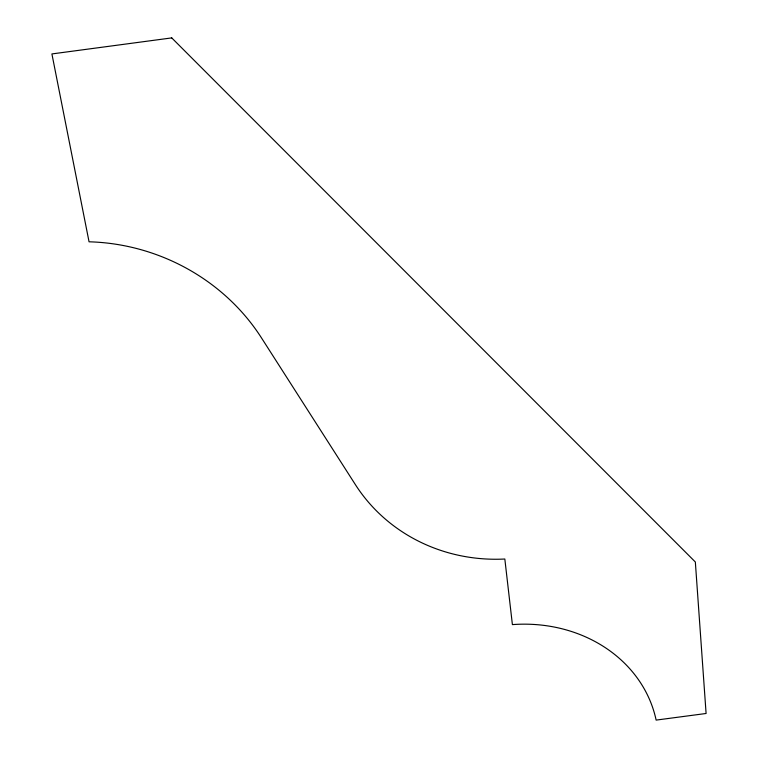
<?xml version="1.0" encoding="UTF-8"?>
<svg xmlns="http://www.w3.org/2000/svg" width="758" height="758" viewBox="0 0 758 758"><rect width="100%" height="100%" fill="white"/><g stroke="black" fill="none" stroke-linecap="round" stroke-linejoin="round"><path stroke-width="1.14" d="M171.744 37.9L51.904 53.932L89.056 241.802A199.041 183.55 20.3 0 1 261.444 337.841L355.417 484.675A170.882 162.07 -18.5 0 0 504.828 559.016L512.399 624.611A141.225 123.867 -10.3 0 1 656.134 720.1L706.096 713.486L695.342 561.991L171.744 37.9"/></g></svg>
